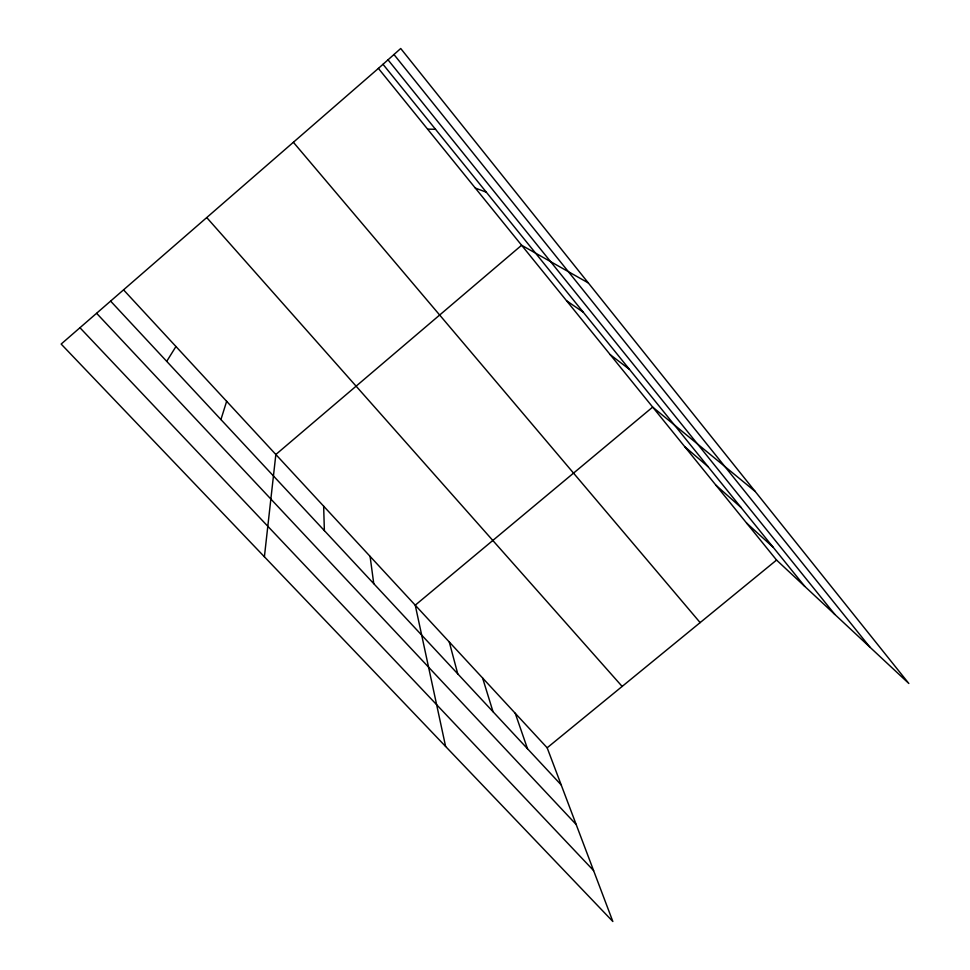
<?xml version="1.0" encoding="UTF-8"?>
<svg xmlns="http://www.w3.org/2000/svg" width="970" height="970" viewBox="0 0 970 970"><rect width="100%" height="100%" fill="white"/><g stroke="black" fill="none" stroke-linecap="round" stroke-linejoin="round"><path stroke-width="1.45" d="M264.398 556.792L275.844 454.506L521.617 245.252L588.317 282.937M220.93 419.561L226.64 401.313M166.719 361.349L175.946 346.52M378.397 68.397L400.719 48.5L908.841 683.486L776.558 560.066L378.397 68.397L61.158 344.059L612.846 921.5L547.165 747.797L123.724 290.054M547.165 747.797L776.558 560.066M427.6 129.143L435.518 129.289M475.312 188.071L486.334 192.193M566.577 300.773L583.249 312.17M610.251 354.705L629.481 369.4M755.181 491.45L652.677 407.097L415.245 605.183L445.606 746.451M684.65 446.576L708.052 466.667M715.945 485.218L741.019 507.48M746.573 523.036L773.248 547.371M80.013 327.787L593.591 870.575M96.697 313.383L576.18 824.512M110.75 301.258L561.218 784.948M206.852 217.704L622.146 686.433M293.437 142.347L700.134 622.607M383.004 64.287L804.76 586.377M388.012 59.825L834.843 614.446M393.965 54.514L869.944 647.196M515.228 713.253L527.498 748.731M482.599 677.994L493.015 711.713M449.28 641.982L457.743 673.847M370.091 556.38L373.753 583.661M323.653 506.17L324.368 530.626"/></g></svg>
